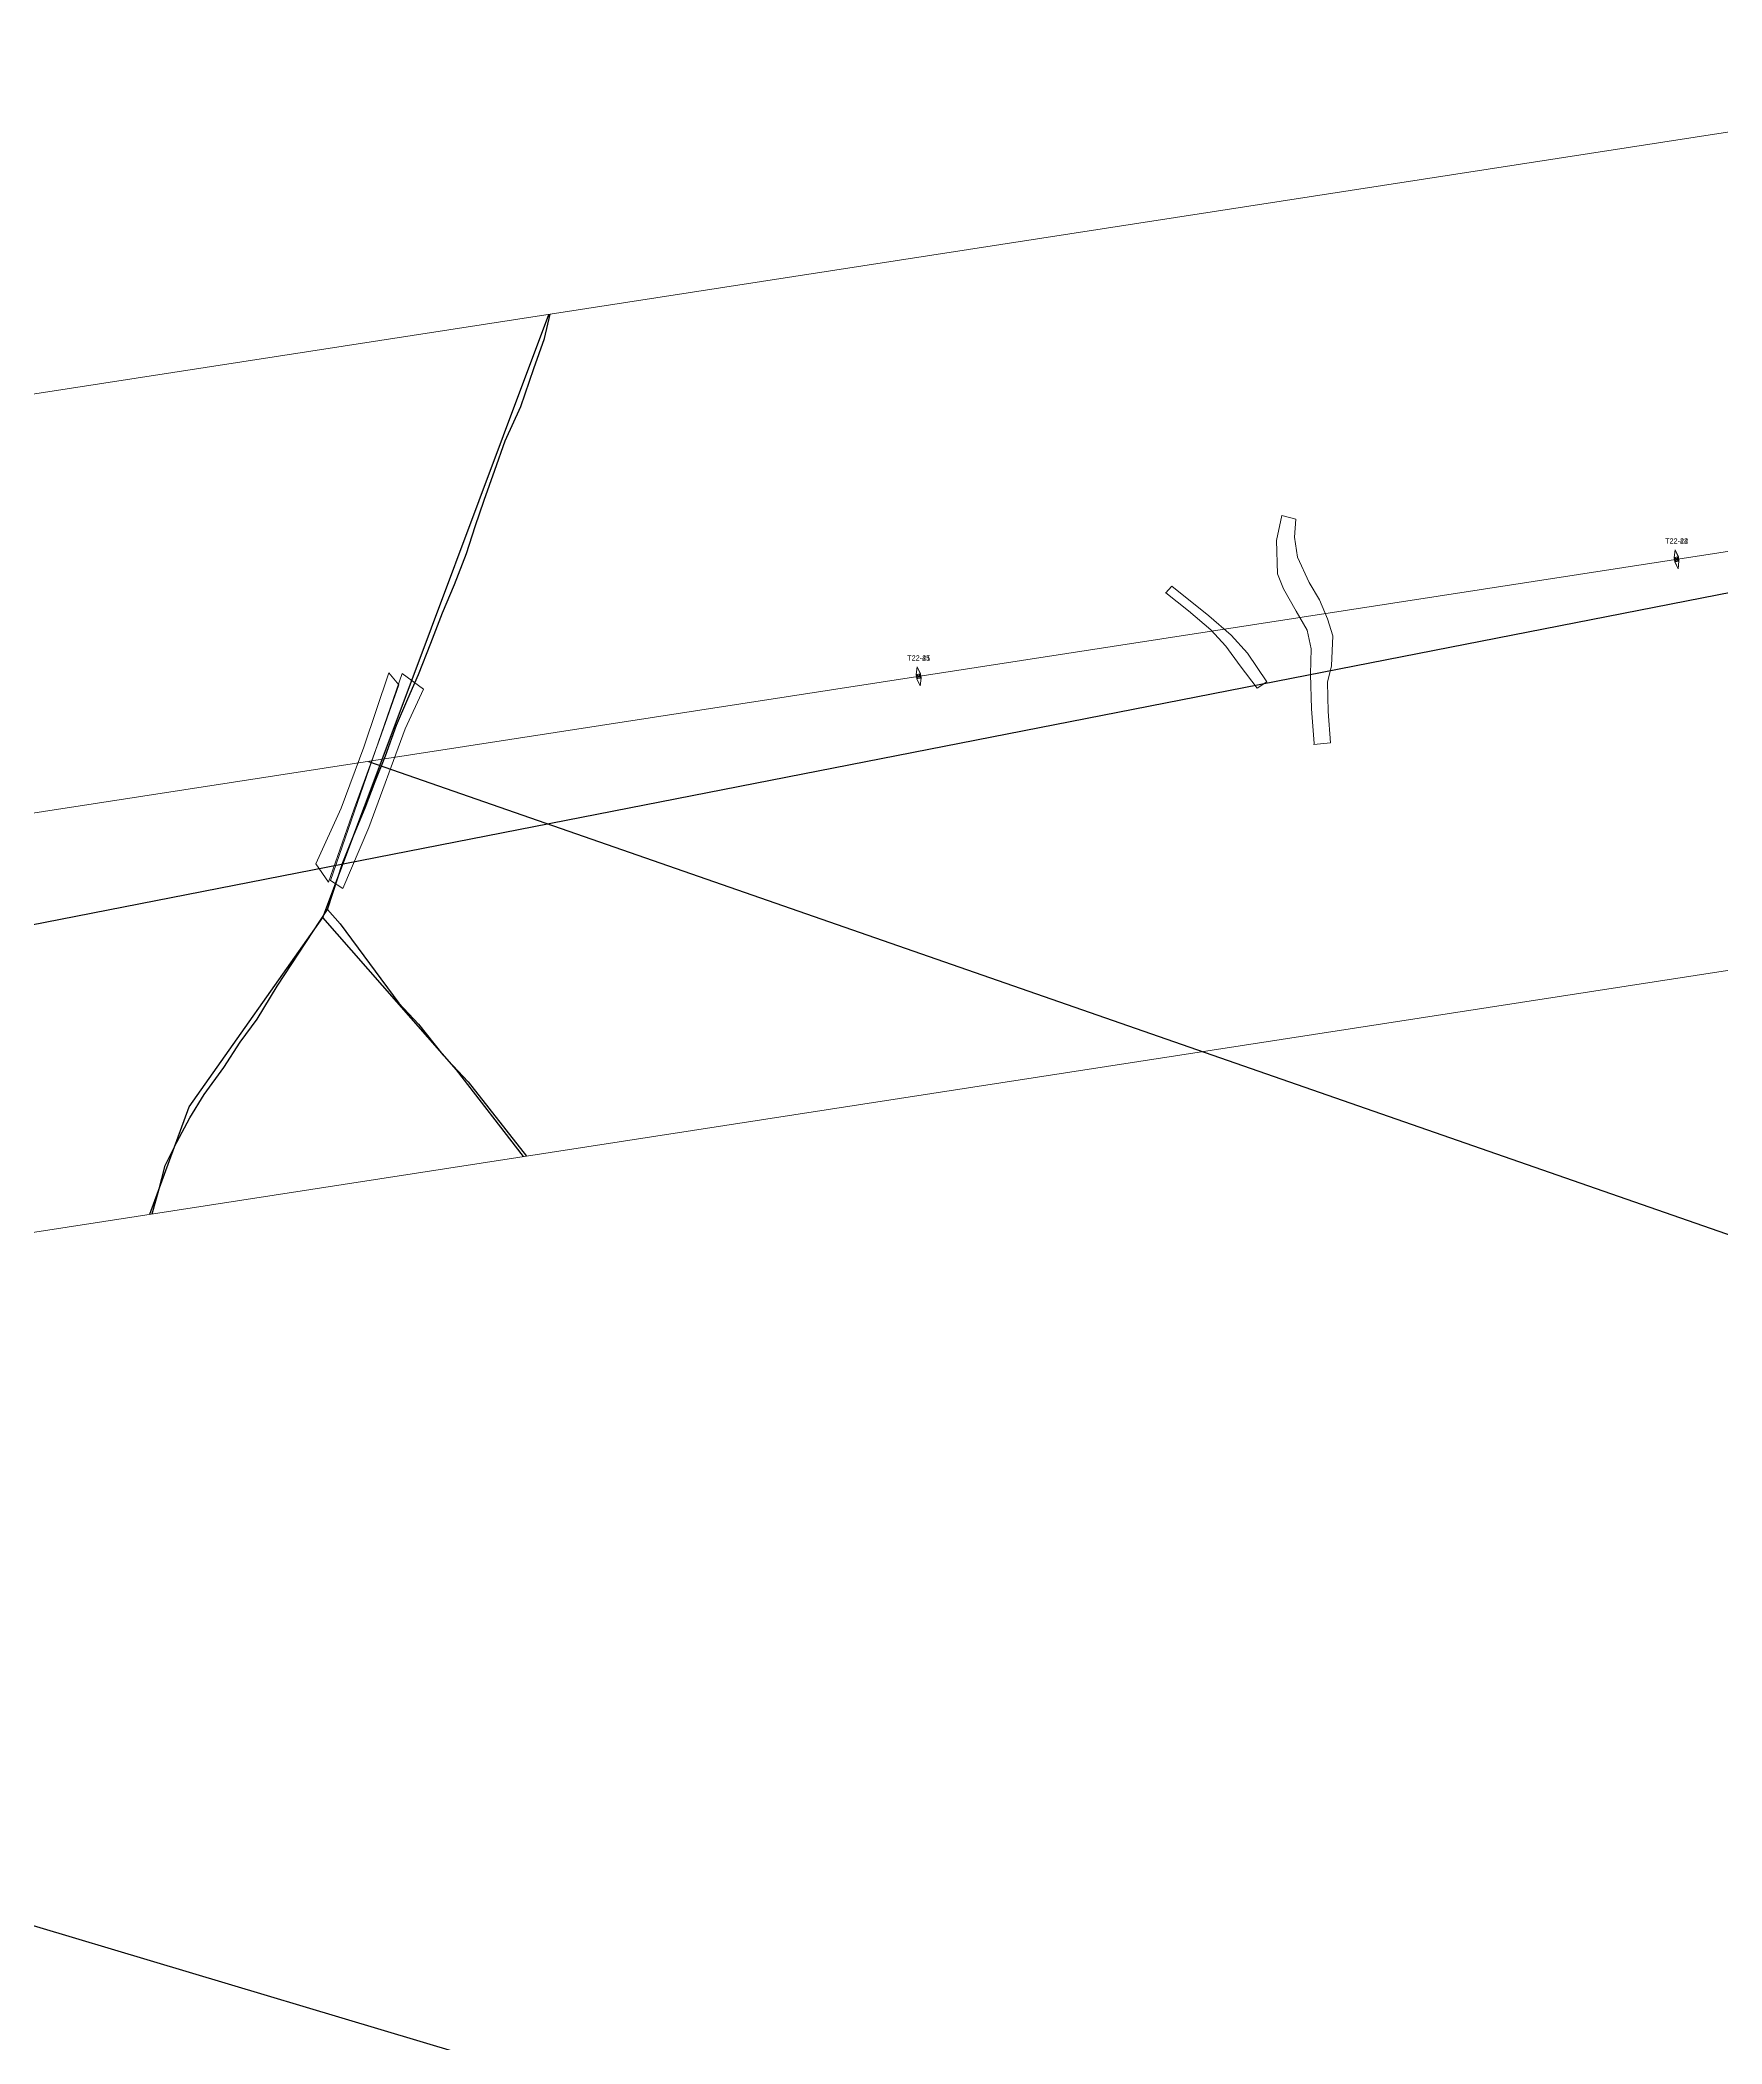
# Model space of a CAD drawing. Header units: metres. Extents: x -4 to 509425, y 7549 to 4732445.
# Drawn here: x 491672 to 492485, y 4716979 to 4717947 of the extents above; entities that cross this region are included whole.
import ezdxf

# ---------------------------------------------------------------- set-up
doc = ezdxf.new("R2010")
doc.units = ezdxf.units.M
doc.header["$LTSCALE"] = 0.01
doc.header["$MEASUREMENT"] = 0
doc.layers.get('0').update_dxf_attribs({"lineweight": 0})
for name, color, linetype in [('-- cruces', 6, 'Continuous'), ('-----caminos burgos', 2, 'Continuous'), ('Cruces no definidos proyecto', 3, 'Continuous'), ('vvpp CyL', 41, 'Continuous')]:
    doc.layers.add(name, color=color, linetype=linetype)
for name, color, linetype, lineweight in [('Apoyos__ptw_', 7, 'Continuous', 0), ('Cañada real vía verde camino o similar__ptw_', 32, 'Continuous', 0), ('Denominación apoyos__ptw_', 7, 'Continuous', 0), ('LEAR TRAMOS AEREOS', 2, 'Continuous', 0)]:
    doc.layers.add(name, color=color, linetype=linetype, lineweight=lineweight)
doc.styles.get("Standard").update_dxf_attribs({"font": 'arial.ttf'})

# ---------------------------------------------------------------- blocks, each defined once
blk = doc.blocks.new('veintidos')
at = {"layer": 'Apoyos__ptw_', "linetype": 'Continuous', "flags": 128}
for points in [[(492462.14, 4717700.58), (492461.7, 4717696.87), (492463.68, 4717697.18), (492462.01, 4717694.9), (492463.98, 4717695.2), (492463.54, 4717691.49), (492462.01, 4717694.9), (492461.7, 4717696.87), (492463.98, 4717695.2), (492463.68, 4717697.18)], [(492096.04, 4717644.06), (492095.6, 4717640.35), (492097.58, 4717640.66), (492095.91, 4717638.37), (492097.89, 4717638.68), (492097.45, 4717634.97), (492095.91, 4717638.37), (492095.6, 4717640.35), (492097.89, 4717638.68), (492097.58, 4717640.66)]]:
    blk.add_lwpolyline(points, close=True, dxfattribs=at)
at = {"layer": 'Cañada real vía verde camino o similar__ptw_', "linetype": 'Continuous', "flags": 128}
for points in [[(492287.73, 4717607.02), (492286.53, 4717623.8), (492286.02, 4717640.59), (492286.36, 4717652.75), (492284.48, 4717661.83), (492279.17, 4717670.91), (492273, 4717681.7), (492270.09, 4717689.06), (492269.58, 4717705.16), (492272.15, 4717717.15), (492279, 4717715.44), (492278.31, 4717706.71), (492279.68, 4717697.11), (492285.34, 4717684.78), (492290.3, 4717676.39), (492294.24, 4717667.31), (492296.81, 4717659.09), (492296.13, 4717644.53), (492294.24, 4717636.65), (492294.58, 4717622.6), (492295.61, 4717607.36), (492287.56, 4717606.67), (492287.73, 4717607.02)], [(492287.73, 4717607.02), (492286.53, 4717623.8), (492286.02, 4717640.59), (492286.36, 4717652.75), (492284.48, 4717661.83), (492279.17, 4717670.91), (492273, 4717681.7), (492270.09, 4717689.06), (492269.58, 4717705.16), (492272.15, 4717717.15), (492279, 4717715.44), (492278.31, 4717706.71), (492279.68, 4717697.11), (492285.34, 4717684.78), (492290.3, 4717676.39), (492294.24, 4717667.31), (492296.81, 4717659.09), (492296.13, 4717644.53), (492294.24, 4717636.65), (492294.58, 4717622.6), (492295.61, 4717607.36), (492287.56, 4717606.67), (492287.73, 4717607.02)], [(492216.14, 4717679.81), (492215.96, 4717679.64), (492215.96, 4717679.64), (492215.96, 4717679.64), (492215.96, 4717679.64), (492215.96, 4717679.64), (492215.96, 4717679.64), (492215.96, 4717679.64), (492215.96, 4717679.64), (492215.96, 4717679.64), (492215.96, 4717679.64), (492215.96, 4717679.64), (492215.96, 4717679.64), (492215.96, 4717679.64), (492215.96, 4717679.64), (492215.96, 4717679.64), (492215.96, 4717679.64), (492215.96, 4717679.64), (492215.96, 4717679.64), (492215.96, 4717679.64), (492215.96, 4717679.64), (492215.96, 4717679.64), (492215.96, 4717679.64), (492215.96, 4717679.64), (492215.96, 4717679.64), (492215.96, 4717679.64), (492215.96, 4717679.64), (492215.96, 4717679.64), (492215.96, 4717679.64), (492215.96, 4717679.64), (492215.96, 4717679.64), (492215.96, 4717679.64), (492215.96, 4717679.64), (492215.96, 4717679.64), (492215.96, 4717679.64), (492215.96, 4717679.64), (492215.96, 4717679.64), (492215.96, 4717679.64), (492215.96, 4717679.64), (492215.96, 4717679.64), (492215.96, 4717679.64), (492215.96, 4717679.64), (492215.96, 4717679.64), (492215.96, 4717679.64), (492215.96, 4717679.64), (492215.96, 4717679.64), (492215.96, 4717679.64), (492215.96, 4717679.64), (492215.96, 4717679.64), (492215.96, 4717679.64), (492215.96, 4717679.64), (492215.96, 4717679.64), (492215.96, 4717679.64), (492215.96, 4717679.64), (492215.96, 4717679.64), (492215.96, 4717679.64), (492215.96, 4717679.64), (492215.96, 4717679.64), (492215.96, 4717679.64), (492215.96, 4717679.64), (492215.96, 4717679.64), (492219.05, 4717683.07), (492219.05, 4717683.07), (492219.05, 4717683.07), (492219.05, 4717683.07), (492219.05, 4717683.07), (492219.05, 4717683.07), (492219.05, 4717683.07), (492219.05, 4717683.07), (492219.05, 4717683.07), (492219.05, 4717683.07), (492219.05, 4717683.07), (492219.05, 4717683.07), (492219.05, 4717683.07), (492219.05, 4717683.07), (492219.05, 4717683.07), (492219.05, 4717683.07), (492219.05, 4717683.07), (492219.05, 4717683.07), (492219.05, 4717683.07), (492219.05, 4717683.07), (492219.05, 4717683.07), (492219.05, 4717683.07), (492219.05, 4717683.07), (492219.05, 4717683.07), (492219.05, 4717683.07), (492219.05, 4717683.07), (492219.05, 4717683.07), (492219.05, 4717683.07), (492219.05, 4717683.07), (492219.05, 4717683.07), (492236.86, 4717668.68), (492236.86, 4717668.68), (492247.65, 4717659.43), (492247.65, 4717659.43), (492247.65, 4717659.43), (492255.53, 4717650.69), (492255.53, 4717650.69), (492255.53, 4717650.69), (492255.53, 4717650.69), (492264.95, 4717636.82), (492264.95, 4717636.82), (492264.95, 4717636.82), (492264.95, 4717636.82), (492264.95, 4717636.82), (492264.95, 4717636.82), (492264.95, 4717636.82), (492264.95, 4717636.82), (492264.95, 4717636.82), (492264.95, 4717636.82), (492264.95, 4717636.82), (492264.95, 4717636.82), (492264.95, 4717636.82), (492264.95, 4717636.82), (492264.95, 4717636.82), (492264.95, 4717636.82), (492264.95, 4717636.82), (492264.95, 4717636.82), (492264.95, 4717636.82), (492264.95, 4717636.82), (492264.95, 4717636.82), (492264.95, 4717636.82), (492264.95, 4717636.82), (492264.95, 4717636.82), (492264.95, 4717636.82), (492264.95, 4717636.82), (492264.95, 4717636.82), (492264.95, 4717636.82), (492264.95, 4717636.82), (492264.95, 4717636.82), (492264.95, 4717636.82), (492260.33, 4717633.74), (492260.33, 4717633.74), (492260.33, 4717633.74), (492260.33, 4717633.74), (492260.33, 4717633.74), (492260.33, 4717633.74), (492260.33, 4717633.74), (492260.33, 4717633.74), (492260.33, 4717633.74), (492260.33, 4717633.74), (492260.33, 4717633.74), (492260.33, 4717633.74), (492260.33, 4717633.74), (492260.33, 4717633.74), (492260.33, 4717633.74), (492260.33, 4717633.74), (492260.33, 4717633.74), (492260.33, 4717633.74), (492260.33, 4717633.74), (492260.33, 4717633.74), (492260.33, 4717633.74), (492260.33, 4717633.74), (492260.33, 4717633.74), (492260.33, 4717633.74), (492260.33, 4717633.74), (492260.33, 4717633.74), (492260.33, 4717633.74), (492260.33, 4717633.74), (492260.33, 4717633.74), (492260.33, 4717633.74), (492252.1, 4717644.53), (492252.1, 4717644.53), (492245.08, 4717654.12), (492237.89, 4717662), (492227.1, 4717671.08), (492216.14, 4717679.81)], [(492216.14, 4717679.81), (492215.96, 4717679.64), (492215.96, 4717679.64), (492215.96, 4717679.64), (492215.96, 4717679.64), (492215.96, 4717679.64), (492215.96, 4717679.64), (492215.96, 4717679.64), (492215.96, 4717679.64), (492215.96, 4717679.64), (492215.96, 4717679.64), (492215.96, 4717679.64), (492215.96, 4717679.64), (492215.96, 4717679.64), (492215.96, 4717679.64), (492215.96, 4717679.64), (492215.96, 4717679.64), (492215.96, 4717679.64), (492215.96, 4717679.64), (492215.96, 4717679.64), (492215.96, 4717679.64), (492215.96, 4717679.64), (492215.96, 4717679.64), (492215.96, 4717679.64), (492215.96, 4717679.64), (492215.96, 4717679.64), (492215.96, 4717679.64), (492215.96, 4717679.64), (492215.96, 4717679.64), (492215.96, 4717679.64), (492215.96, 4717679.64), (492215.96, 4717679.64), (492215.96, 4717679.64), (492215.96, 4717679.64), (492215.96, 4717679.64), (492215.96, 4717679.64), (492215.96, 4717679.64), (492215.96, 4717679.64), (492215.96, 4717679.64), (492215.96, 4717679.64), (492215.96, 4717679.64), (492215.96, 4717679.64), (492215.96, 4717679.64), (492215.96, 4717679.64), (492215.96, 4717679.64), (492215.96, 4717679.64), (492215.96, 4717679.64), (492215.96, 4717679.64), (492215.96, 4717679.64), (492215.96, 4717679.64), (492215.96, 4717679.64), (492215.96, 4717679.64), (492215.96, 4717679.64), (492215.96, 4717679.64), (492215.96, 4717679.64), (492215.96, 4717679.64), (492215.96, 4717679.64), (492215.96, 4717679.64), (492215.96, 4717679.64), (492215.96, 4717679.64), (492215.96, 4717679.64), (492219.05, 4717683.07), (492219.05, 4717683.07), (492219.05, 4717683.07), (492219.05, 4717683.07), (492219.05, 4717683.07), (492219.05, 4717683.07), (492219.05, 4717683.07), (492219.05, 4717683.07), (492219.05, 4717683.07), (492219.05, 4717683.07), (492219.05, 4717683.07), (492219.05, 4717683.07), (492219.05, 4717683.07), (492219.05, 4717683.07), (492219.05, 4717683.07), (492219.05, 4717683.07), (492219.05, 4717683.07), (492219.05, 4717683.07), (492219.05, 4717683.07), (492219.05, 4717683.07), (492219.05, 4717683.07), (492219.05, 4717683.07), (492219.05, 4717683.07), (492219.05, 4717683.07), (492219.05, 4717683.07), (492219.05, 4717683.07), (492219.05, 4717683.07), (492219.05, 4717683.07), (492219.05, 4717683.07), (492219.05, 4717683.07), (492236.86, 4717668.68), (492236.86, 4717668.68), (492247.65, 4717659.43), (492247.65, 4717659.43), (492247.65, 4717659.43), (492255.53, 4717650.69), (492255.53, 4717650.69), (492255.53, 4717650.69), (492255.53, 4717650.69), (492264.95, 4717636.82), (492264.95, 4717636.82), (492264.95, 4717636.82), (492264.95, 4717636.82), (492264.95, 4717636.82), (492264.95, 4717636.82), (492264.95, 4717636.82), (492264.95, 4717636.82), (492264.95, 4717636.82), (492264.95, 4717636.82), (492264.95, 4717636.82), (492264.95, 4717636.82), (492264.95, 4717636.82), (492264.95, 4717636.82), (492264.95, 4717636.82), (492264.95, 4717636.82), (492264.95, 4717636.82), (492264.95, 4717636.82), (492264.95, 4717636.82), (492264.95, 4717636.82), (492264.95, 4717636.82), (492264.95, 4717636.82), (492264.95, 4717636.82), (492264.95, 4717636.82), (492264.95, 4717636.82), (492264.95, 4717636.82), (492264.95, 4717636.82), (492264.95, 4717636.82), (492264.95, 4717636.82), (492264.95, 4717636.82), (492264.95, 4717636.82), (492260.33, 4717633.74), (492260.33, 4717633.74), (492260.33, 4717633.74), (492260.33, 4717633.74), (492260.33, 4717633.74), (492260.33, 4717633.74), (492260.33, 4717633.74), (492260.33, 4717633.74), (492260.33, 4717633.74), (492260.33, 4717633.74), (492260.33, 4717633.74), (492260.33, 4717633.74), (492260.33, 4717633.74), (492260.33, 4717633.74), (492260.33, 4717633.74), (492260.33, 4717633.74), (492260.33, 4717633.74), (492260.33, 4717633.74), (492260.33, 4717633.74), (492260.33, 4717633.74), (492260.33, 4717633.74), (492260.33, 4717633.74), (492260.33, 4717633.74), (492260.33, 4717633.74), (492260.33, 4717633.74), (492260.33, 4717633.74), (492260.33, 4717633.74), (492260.33, 4717633.74), (492260.33, 4717633.74), (492260.33, 4717633.74), (492252.1, 4717644.53), (492252.1, 4717644.53), (492245.08, 4717654.12), (492237.89, 4717662), (492227.1, 4717671.08), (492216.14, 4717679.81)], [(491805.66, 4717549), (491817.89, 4717575.84), (491828.85, 4717605.3), (491840.84, 4717641.27), (491840.84, 4717641.27), (491840.84, 4717641.27), (491840.84, 4717641.27), (491840.84, 4717641.27), (491840.84, 4717641.27), (491840.84, 4717641.27), (491840.84, 4717641.27), (491840.84, 4717641.27), (491840.84, 4717641.27), (491840.84, 4717641.27), (491840.84, 4717641.27), (491840.84, 4717641.27), (491840.84, 4717641.27), (491840.84, 4717641.27), (491840.84, 4717641.27), (491840.84, 4717641.27), (491840.84, 4717641.27), (491840.84, 4717641.27), (491840.84, 4717641.27), (491840.84, 4717641.27), (491840.84, 4717641.27), (491840.84, 4717641.27), (491840.84, 4717641.27), (491840.84, 4717641.27), (491840.84, 4717641.27), (491840.84, 4717641.27), (491840.84, 4717641.27), (491840.84, 4717641.27), (491840.84, 4717641.27), (491840.84, 4717641.27), (491840.84, 4717641.27), (491840.84, 4717641.27), (491840.84, 4717641.27), (491840.84, 4717641.27), (491840.84, 4717641.27), (491840.84, 4717641.27), (491840.84, 4717641.27), (491840.84, 4717641.27), (491840.84, 4717641.27), (491840.84, 4717641.27), (491840.84, 4717641.27), (491845.64, 4717635.45), (491845.64, 4717635.45), (491845.64, 4717635.45), (491845.64, 4717635.45), (491845.64, 4717635.45), (491845.64, 4717635.45), (491845.64, 4717635.45), (491845.64, 4717635.45), (491845.64, 4717635.45), (491845.64, 4717635.45), (491845.64, 4717635.45), (491845.64, 4717635.45), (491845.64, 4717635.45), (491845.64, 4717635.45), (491845.64, 4717635.45), (491845.64, 4717635.45), (491845.64, 4717635.45), (491845.64, 4717635.45), (491845.64, 4717635.45), (491845.64, 4717635.45), (491845.64, 4717635.45), (491836.39, 4717609.07), (491836.39, 4717609.07), (491824.06, 4717575.5), (491811.73, 4717540.21), (491811.73, 4717540.21), (491811.73, 4717540.21), (491811.73, 4717540.21), (491811.73, 4717540.21), (491811.73, 4717540.21), (491811.73, 4717540.21), (491811.73, 4717540.21), (491811.73, 4717540.21), (491811.73, 4717540.21), (491811.73, 4717540.21), (491811.73, 4717540.21), (491811.73, 4717540.21), (491811.73, 4717540.21), (491811.73, 4717540.21), (491811.73, 4717540.21), (491811.73, 4717540.21), (491811.73, 4717540.21), (491811.73, 4717540.21), (491811.73, 4717540.21), (491811.72, 4717540.21), (491811.72, 4717540.21), (491811.72, 4717540.21), (491811.72, 4717540.21), (491811.72, 4717540.21), (491811.72, 4717540.21), (491811.72, 4717540.21), (491811.72, 4717540.21), (491811.72, 4717540.21), (491811.72, 4717540.21), (491811.72, 4717540.21), (491811.72, 4717540.21), (491811.72, 4717540.21), (491811.72, 4717540.21), (491811.72, 4717540.21), (491811.72, 4717540.21), (491811.72, 4717540.21), (491811.72, 4717540.21), (491811.72, 4717540.21), (491811.72, 4717540.21), (491811.72, 4717540.21), (491811.72, 4717540.21), (491811.72, 4717540.21), (491805.66, 4717549)], [(491805.66, 4717549), (491817.89, 4717575.84), (491828.85, 4717605.3), (491840.84, 4717641.27), (491840.84, 4717641.27), (491840.84, 4717641.27), (491840.84, 4717641.27), (491840.84, 4717641.27), (491840.84, 4717641.27), (491840.84, 4717641.27), (491840.84, 4717641.27), (491840.84, 4717641.27), (491840.84, 4717641.27), (491840.84, 4717641.27), (491840.84, 4717641.27), (491840.84, 4717641.27), (491840.84, 4717641.27), (491840.84, 4717641.27), (491840.84, 4717641.27), (491840.84, 4717641.27), (491840.84, 4717641.27), (491840.84, 4717641.27), (491840.84, 4717641.27), (491840.84, 4717641.27), (491840.84, 4717641.27), (491840.84, 4717641.27), (491840.84, 4717641.27), (491840.84, 4717641.27), (491840.84, 4717641.27), (491840.84, 4717641.27), (491840.84, 4717641.27), (491840.84, 4717641.27), (491840.84, 4717641.27), (491840.84, 4717641.27), (491840.84, 4717641.27), (491840.84, 4717641.27), (491840.84, 4717641.27), (491840.84, 4717641.27), (491840.84, 4717641.27), (491840.84, 4717641.27), (491840.84, 4717641.27), (491840.84, 4717641.27), (491840.84, 4717641.27), (491840.84, 4717641.27), (491840.84, 4717641.27), (491845.64, 4717635.45), (491845.64, 4717635.45), (491845.64, 4717635.45), (491845.64, 4717635.45), (491845.64, 4717635.45), (491845.64, 4717635.45), (491845.64, 4717635.45), (491845.64, 4717635.45), (491845.64, 4717635.45), (491845.64, 4717635.45), (491845.64, 4717635.45), (491845.64, 4717635.45), (491845.64, 4717635.45), (491845.64, 4717635.45), (491845.64, 4717635.45), (491845.64, 4717635.45), (491845.64, 4717635.45), (491845.64, 4717635.45), (491845.64, 4717635.45), (491845.64, 4717635.45), (491845.64, 4717635.45), (491836.39, 4717609.07), (491836.39, 4717609.07), (491824.06, 4717575.5), (491811.73, 4717540.21), (491811.73, 4717540.21), (491811.73, 4717540.21), (491811.73, 4717540.21), (491811.73, 4717540.21), (491811.73, 4717540.21), (491811.73, 4717540.21), (491811.73, 4717540.21), (491811.73, 4717540.21), (491811.73, 4717540.21), (491811.73, 4717540.21), (491811.73, 4717540.21), (491811.73, 4717540.21), (491811.73, 4717540.21), (491811.73, 4717540.21), (491811.73, 4717540.21), (491811.73, 4717540.21), (491811.73, 4717540.21), (491811.73, 4717540.21), (491811.73, 4717540.21), (491811.72, 4717540.21), (491811.72, 4717540.21), (491811.72, 4717540.21), (491811.72, 4717540.21), (491811.72, 4717540.21), (491811.72, 4717540.21), (491811.72, 4717540.21), (491811.72, 4717540.21), (491811.72, 4717540.21), (491811.72, 4717540.21), (491811.72, 4717540.21), (491811.72, 4717540.21), (491811.72, 4717540.21), (491811.72, 4717540.21), (491811.72, 4717540.21), (491811.72, 4717540.21), (491811.72, 4717540.21), (491811.72, 4717540.21), (491811.72, 4717540.21), (491811.72, 4717540.21), (491811.72, 4717540.21), (491811.72, 4717540.21), (491811.72, 4717540.21), (491805.66, 4717549)], [(491812.75, 4717540.9), (491847.35, 4717640.93), (491847.35, 4717640.93), (491847.35, 4717640.93), (491847.35, 4717640.93), (491847.35, 4717640.93), (491847.35, 4717640.93), (491847.35, 4717640.93), (491847.35, 4717640.93), (491847.35, 4717640.93), (491847.35, 4717640.93), (491847.35, 4717640.93), (491847.35, 4717640.93), (491847.35, 4717640.93), (491847.35, 4717640.93), (491847.35, 4717640.93), (491847.35, 4717640.93), (491847.35, 4717640.93), (491847.35, 4717640.93), (491847.35, 4717640.93), (491847.35, 4717640.93), (491847.35, 4717640.93), (491847.35, 4717640.93), (491847.35, 4717640.93), (491847.35, 4717640.93), (491847.35, 4717640.93), (491847.35, 4717640.93), (491847.35, 4717640.93), (491847.35, 4717640.93), (491847.35, 4717640.93), (491847.35, 4717640.93), (491847.35, 4717640.93), (491847.35, 4717640.93), (491847.35, 4717640.93), (491847.35, 4717640.93), (491847.35, 4717640.93), (491847.35, 4717640.93), (491847.35, 4717640.93), (491857.63, 4717633.39), (491857.63, 4717633.39), (491857.63, 4717633.39), (491857.63, 4717633.39), (491857.63, 4717633.39), (491857.63, 4717633.39), (491857.63, 4717633.39), (491857.63, 4717633.39), (491857.63, 4717633.39), (491857.63, 4717633.39), (491857.63, 4717633.39), (491857.63, 4717633.39), (491857.63, 4717633.39), (491857.63, 4717633.39), (491857.63, 4717633.39), (491857.63, 4717633.39), (491857.63, 4717633.39), (491857.63, 4717633.39), (491857.63, 4717633.39), (491857.63, 4717633.39), (491857.63, 4717633.39), (491857.63, 4717633.39), (491857.63, 4717633.39), (491857.63, 4717633.39), (491857.63, 4717633.39), (491857.63, 4717633.39), (491857.63, 4717633.39), (491848.72, 4717614.21), (491831.25, 4717566.59), (491831.25, 4717566.59), (491818.58, 4717537.13), (491818.58, 4717537.13), (491818.58, 4717537.13), (491818.58, 4717537.13), (491818.58, 4717537.13), (491818.58, 4717537.13), (491818.58, 4717537.13), (491818.58, 4717537.13), (491818.58, 4717537.13), (491818.58, 4717537.13), (491818.58, 4717537.13), (491818.58, 4717537.13), (491818.58, 4717537.13), (491818.58, 4717537.13), (491818.58, 4717537.13), (491818.58, 4717537.13), (491818.58, 4717537.13), (491818.58, 4717537.13), (491818.58, 4717537.13), (491818.58, 4717537.13), (491818.58, 4717537.13), (491818.58, 4717537.13), (491818.58, 4717537.13), (491818.58, 4717537.13), (491818.58, 4717537.13), (491818.58, 4717537.13), (491818.58, 4717537.13), (491818.58, 4717537.13), (491818.58, 4717537.13), (491818.58, 4717537.13), (491818.58, 4717537.13), (491818.58, 4717537.13), (491818.58, 4717537.13), (491818.58, 4717537.13), (491812.75, 4717540.9), (491812.75, 4717540.9), (491812.75, 4717540.9), (491812.75, 4717540.9), (491812.75, 4717540.9), (491812.75, 4717540.9), (491812.75, 4717540.9), (491812.75, 4717540.9), (491812.75, 4717540.9), (491812.75, 4717540.9), (491812.75, 4717540.9), (491812.75, 4717540.9), (491812.75, 4717540.9), (491812.75, 4717540.9), (491812.75, 4717540.9), (491812.75, 4717540.9), (491812.75, 4717540.9), (491812.75, 4717540.9), (491812.75, 4717540.9), (491812.75, 4717540.9), (491812.75, 4717540.9), (491812.75, 4717540.9), (491812.75, 4717540.9), (491812.75, 4717540.9), (491812.75, 4717540.9), (491812.75, 4717540.9)], [(491812.75, 4717540.9), (491847.35, 4717640.93), (491847.35, 4717640.93), (491847.35, 4717640.93), (491847.35, 4717640.93), (491847.35, 4717640.93), (491847.35, 4717640.93), (491847.35, 4717640.93), (491847.35, 4717640.93), (491847.35, 4717640.93), (491847.35, 4717640.93), (491847.35, 4717640.93), (491847.35, 4717640.93), (491847.35, 4717640.93), (491847.35, 4717640.93), (491847.35, 4717640.93), (491847.35, 4717640.93), (491847.35, 4717640.93), (491847.35, 4717640.93), (491847.35, 4717640.93), (491847.35, 4717640.93), (491847.35, 4717640.93), (491847.35, 4717640.93), (491847.35, 4717640.93), (491847.35, 4717640.93), (491847.35, 4717640.93), (491847.35, 4717640.93), (491847.35, 4717640.93), (491847.35, 4717640.93), (491847.35, 4717640.93), (491847.35, 4717640.93), (491847.35, 4717640.93), (491847.35, 4717640.93), (491847.35, 4717640.93), (491847.35, 4717640.93), (491847.35, 4717640.93), (491847.35, 4717640.93), (491847.35, 4717640.93), (491857.63, 4717633.39), (491857.63, 4717633.39), (491857.63, 4717633.39), (491857.63, 4717633.39), (491857.63, 4717633.39), (491857.63, 4717633.39), (491857.63, 4717633.39), (491857.63, 4717633.39), (491857.63, 4717633.39), (491857.63, 4717633.39), (491857.63, 4717633.39), (491857.63, 4717633.39), (491857.63, 4717633.39), (491857.63, 4717633.39), (491857.63, 4717633.39), (491857.63, 4717633.39), (491857.63, 4717633.39), (491857.63, 4717633.39), (491857.63, 4717633.39), (491857.63, 4717633.39), (491857.63, 4717633.39), (491857.63, 4717633.39), (491857.63, 4717633.39), (491857.63, 4717633.39), (491857.63, 4717633.39), (491857.63, 4717633.39), (491857.63, 4717633.39), (491848.72, 4717614.21), (491831.25, 4717566.59), (491831.25, 4717566.59), (491818.58, 4717537.13), (491818.58, 4717537.13), (491818.58, 4717537.13), (491818.58, 4717537.13), (491818.58, 4717537.13), (491818.58, 4717537.13), (491818.58, 4717537.13), (491818.58, 4717537.13), (491818.58, 4717537.13), (491818.58, 4717537.13), (491818.58, 4717537.13), (491818.58, 4717537.13), (491818.58, 4717537.13), (491818.58, 4717537.13), (491818.58, 4717537.13), (491818.58, 4717537.13), (491818.58, 4717537.13), (491818.58, 4717537.13), (491818.58, 4717537.13), (491818.58, 4717537.13), (491818.58, 4717537.13), (491818.58, 4717537.13), (491818.58, 4717537.13), (491818.58, 4717537.13), (491818.58, 4717537.13), (491818.58, 4717537.13), (491818.58, 4717537.13), (491818.58, 4717537.13), (491818.58, 4717537.13), (491818.58, 4717537.13), (491818.58, 4717537.13), (491818.58, 4717537.13), (491818.58, 4717537.13), (491818.58, 4717537.13), (491812.75, 4717540.9), (491812.75, 4717540.9), (491812.75, 4717540.9), (491812.75, 4717540.9), (491812.75, 4717540.9), (491812.75, 4717540.9), (491812.75, 4717540.9), (491812.75, 4717540.9), (491812.75, 4717540.9), (491812.75, 4717540.9), (491812.75, 4717540.9), (491812.75, 4717540.9), (491812.75, 4717540.9), (491812.75, 4717540.9), (491812.75, 4717540.9), (491812.75, 4717540.9), (491812.75, 4717540.9), (491812.75, 4717540.9), (491812.75, 4717540.9), (491812.75, 4717540.9), (491812.75, 4717540.9), (491812.75, 4717540.9), (491812.75, 4717540.9), (491812.75, 4717540.9), (491812.75, 4717540.9), (491812.75, 4717540.9)]]:
    blk.add_lwpolyline(points, dxfattribs=at)
at = {"layer": 'Denominación apoyos__ptw_', "linetype": 'Continuous', "char_height": 2.5, "attachment_point": 8, "line_spacing_factor": 0.5}
for s, insert in [('T22-42', (492462.84, 4717703.64)), ('T22-41', (492096.75, 4717647.12))]:
    blk.add_mtext(s, dxfattribs=dict(at, insert=insert))

msp = doc.modelspace()

# ---------------------------------------------------------------- linework, layer by layer
at = {"layer": '-- cruces'}
msp.add_lwpolyline([(483656.884, 4718015.445), (483223.023, 4715866.265), (492969.325, 4717774.217)], dxfattribs=at)
at = {"layer": '-----caminos burgos'}
for points in [[(491811.225, 4717526.921, 712.957), (491818.7, 4717549.6, 711.472), (491823.8, 4717562.5, 710.761), (491829.4, 4717575.999, 709.954), (491834.3, 4717588.7, 709.237), (491839.2, 4717601.2, 708.779), (491844.5, 4717616, 707.796), (491850.1, 4717628.699, 707.035), (491855.2, 4717640.399, 706.221), (491861.1, 4717655.599, 705.202), (491866.8, 4717670.199, 704.562), (491872.6, 4717683.799, 703.3), (491878.3, 4717698.9, 702.555), (491882.6, 4717711.9, 702.136), (491886.9, 4717724.6, 701.054), (491892, 4717738.999, 699.922), (491897.1, 4717753.3, 699.083), (491904.565, 4717769.784, 698.382), (491910.908, 4717788.21, 697.571), (491916.043, 4717802.71, 696.672), (491918.777, 4717814.394, 696.3)], [(491726.471, 4717379.966, 721.891), (491729.758, 4717391.472, 721.248), (491732.8, 4717403.4, 720.39), (491738.5, 4717414.599, 719.953), (491744.8, 4717426.3, 719.341), (491751.7, 4717437.7, 718.353), (491761.127, 4717450.724, 717.73), (491768.969, 4717462.922, 716.858), (491777.23, 4717474.062, 716.222), (491786.863, 4717489.978, 715.216), (491811.225, 4717526.921, 712.957)], [(491811.225, 4717526.921, 712.957), (491817.328, 4717519.995, 713.199), (491845.647, 4717481.656, 717.597), (491855.231, 4717471.636, 719.263), (491866.994, 4717456.823, 721.389), (491879.193, 4717443.753, 723.535), (491907.417, 4717407.901, 728.671)]]:
    msp.add_polyline3d(points, dxfattribs=at)
at = {"color": 5}
msp.add_lwpolyline([(484900.497, 4718140.211), (490826.186, 4717645.711), (493296.683, 4718027.126), (496567.966, 4717217.654), (499084.795, 4718098.371), (500600.958, 4718460.832), (501582.427, 4719465.787), (501620.207, 4720722.559), (502019.92, 4720707.42), (501976.306, 4719296.597), (500827.332, 4718103.33), (496587.583, 4716800.735), (493278.454, 4717619.573), (490840.266, 4717243.146), (484895.504, 4717739.237)], dxfattribs=at)
at = {"layer": 'Apoyos__ptw_', "color": 2, "linetype": 'Continuous', "flags": 128}
for points in [[(492463.566, 4717691.479), (492464.005, 4717695.19), (492462.028, 4717694.884), (492463.699, 4717697.166), (492461.723, 4717696.861), (492462.162, 4717700.571), (492463.699, 4717697.166), (492464.005, 4717695.19), (492461.723, 4717696.861), (492462.028, 4717694.884)], [(492097.473, 4717634.959), (492097.912, 4717638.669), (492095.935, 4717638.364), (492097.607, 4717640.646), (492095.63, 4717640.341), (492096.069, 4717644.051), (492097.607, 4717640.646), (492097.912, 4717638.669), (492095.63, 4717640.341), (492095.935, 4717638.364)]]:
    msp.add_lwpolyline(points, close=True, dxfattribs=at)
at = {"layer": 'Cruces no definidos proyecto'}
for points in [[(491831.058, 4717598.482), (504279.564, 4713269.168)], [(490098.105, 4717505.775), (504279.564, 4713269.168)]]:
    msp.add_lwpolyline(points, dxfattribs=at)
at = {"layer": 'LEAR TRAMOS AEREOS'}
msp.add_lwpolyline([(481062.712, 4718241.102), (483591.469, 4718147.65), (483728.167, 4717871.383), (484898.001, 4717939.724), (490833.226, 4717444.429), (493287.568, 4717823.35), (496577.774, 4717009.194), (499139.875, 4717905.754), (500649.776, 4718244.084)], dxfattribs=at)
at = {"layer": 'vvpp CyL'}
for points in [[(491809.037, 4717523.064), (491849.701, 4717631.605), (491896.216, 4717755.842), (491918.116, 4717814.292)], [(491725.374, 4717379.796), (491744.407, 4717431.69), (491809.037, 4717523.064)], [(491905.842, 4717407.658), (491873.588, 4717449.61), (491809.037, 4717523.064)]]:
    msp.add_lwpolyline(points, dxfattribs=at)

# ---------------------------------------------------------------- block references
msp.add_blockref('veintidos', (0, 0))

# ---------------------------------------------------------------- texts
at = {"layer": 'Denominación apoyos__ptw_', "color": 2, "linetype": 'Continuous', "char_height": 2.5, "attachment_point": 8, "line_spacing_factor": 0.5}
for s, insert in [('T22-24', (492462.864, 4717703.625)), ('T22-25', (492096.771, 4717647.105))]:
    msp.add_mtext(s, dxfattribs=dict(at, insert=insert))

doc.saveas('drawing.dxf')
